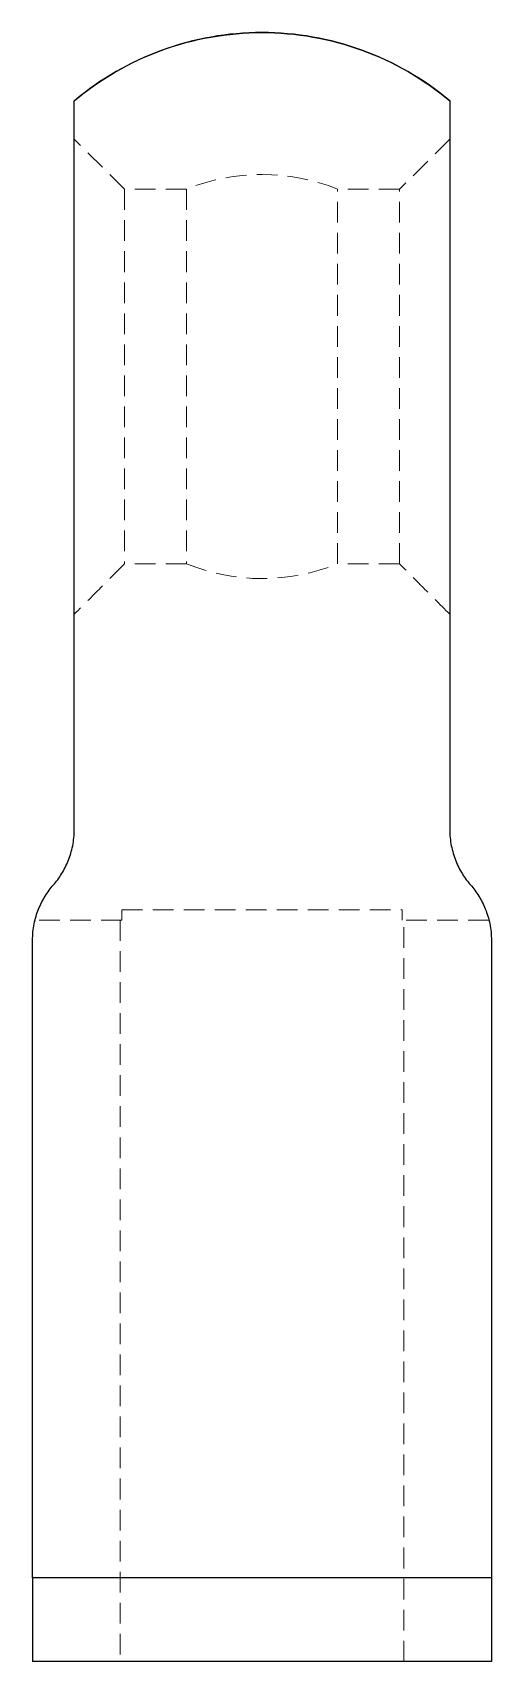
# Model space of a CAD drawing. Header units: millimetres. Extents: x 62 to 237, y 7 to 172.
# Drawn here: x 208.9 to 237.1, y 7 to 107 of the extents above.
import ezdxf

# ---------------------------------------------------------------- set-up
doc = ezdxf.new("R2010")
doc.units = ezdxf.units.MM
doc.linetypes.add('HIDDEN', pattern=[1.905, 1.27, -0.635])

msp = doc.modelspace()

# ---------------------------------------------------------------- linework, layer by layer
at = {"color": 7, "linetype": 'Continuous', "lineweight": 25}
for p, q in [((211.46, 84.36), (211.46, 102.81)), ((211.46, 102.81), (211.46, 102.81)), ((234.54, 102.81), (234.54, 84.36)), ((234.54, 102.81), (234.54, 102.81)), ((211.46, 58.06), (211.46, 84.36)), ((234.54, 84.36), (234.54, 58.06)), ((208.9, 12.13), (208.9, 51.28)), ((237.1, 51.28), (237.1, 12.13)), ((237.1, 12.13), (208.9, 12.13)), ((208.9, 12.13), (208.9, 7)), ((237.1, 12.13), (237.1, 7)), ((237.1, 7), (208.9, 7))]:
    msp.add_line(p, q, dxfattribs=at)
at = {"color": 7, "linetype": 'HIDDEN', "lineweight": 18}
for p, q in [((214.54, 97.38), (211.46, 100.46)), ((234.54, 100.46), (231.46, 97.38)), ((214.54, 97.38), (214.54, 74.38)), ((218.36, 97.38), (214.54, 97.38)), ((218.36, 97.38), (218.36, 74.38)), ((227.64, 74.38), (227.64, 97.38)), ((231.46, 97.38), (227.64, 97.38)), ((231.46, 74.38), (231.46, 97.38)), ((218.36, 74.38), (214.54, 74.38)), ((231.46, 74.38), (227.64, 74.38)), ((214.38, 53.15), (231.62, 53.15)), ((214.38, 53.15), (214.38, 52.51)), ((231.62, 52.51), (231.62, 53.15)), ((214.38, 52.51), (209.05, 52.51)), ((214.28, 52.51), (214.28, 7)), ((236.95, 52.51), (231.62, 52.51)), ((231.72, 7), (231.72, 52.51))]:
    msp.add_line(p, q, dxfattribs=at)
at = {"color": 7, "linetype": 'Continuous', "lineweight": 25}
for centre, radius, start, end in [((223, 89.03), 17.97, 89.9908, 129.9238), ((223, 89.02), 17.98, 50.077, 90.0084)]:
    msp.add_arc(centre, radius, start, end, dxfattribs=at)
at = {"color": 7, "linetype": 'HIDDEN', "lineweight": 18}
for radius, start, end in [(12.44, 68.0999, 111.9001), (12.37, 247.9764, 292.0236)]:
    msp.add_arc((223, 85.85), radius, start, end, dxfattribs=at)
at = {"color": 7, "linetype": 'Continuous', "lineweight": 25}
for points, knots in [([(211.46, 102.81), (213.05, 104.14), (214.86, 105.19), (218.79, 106.63), (220.89, 107), (223, 107)], [0, 0, 0, 0, 0.2424133, 0.2424133, 0.4897429, 0.4897429, 0.4897429, 0.4897429]), ([(223, 107), (225.09, 107), (227.17, 106.63), (231.11, 105.21), (232.93, 104.15), (234.54, 102.81)], [0, 0, 0, 0, 0.2449051, 0.2449051, 0.4897562, 0.4897562, 0.4897562, 0.4897562]), ([(210.18, 54.67), (210.36, 54.87), (210.53, 55.1), (210.76, 55.47), (210.83, 55.6), (210.97, 55.87), (211.04, 56.01), (211.21, 56.44), (211.3, 56.75), (211.43, 57.39), (211.46, 57.72), (211.46, 58.06)], [0, 0, 0, 0, 0.25, 0.25, 0.375, 0.375, 0.5, 0.5, 0.75, 0.75, 1, 1, 1, 1]), ([(234.54, 58.06), (234.54, 57.72), (234.57, 57.4), (234.7, 56.76), (234.79, 56.45), (235.02, 55.87), (235.16, 55.6), (235.47, 55.1), (235.64, 54.87), (235.82, 54.67)], [0, 0, 0, 0, 0.25, 0.25, 0.5, 0.5, 0.75, 0.75, 1, 1, 1, 1]), ([(208.9, 51.28), (208.9, 51.62), (208.93, 51.96), (209.03, 52.44), (209.07, 52.6), (209.16, 52.9), (209.21, 53.05), (209.38, 53.47), (209.52, 53.74), (209.83, 54.23), (209.99, 54.46), (210.18, 54.67)], [0, 0, 0, 0, 0.25, 0.25, 0.375, 0.375, 0.5, 0.5, 0.75, 0.75, 1, 1, 1, 1]), ([(235.82, 54.67), (236.01, 54.46), (236.17, 54.23), (236.48, 53.75), (236.61, 53.48), (236.84, 52.91), (236.94, 52.61), (237.03, 52.13), (237.06, 51.96), (237.09, 51.62), (237.1, 51.45), (237.1, 51.28)], [0, 0, 0, 0, 0.25, 0.25, 0.5, 0.5, 0.75, 0.75, 0.875, 0.875, 1, 1, 1, 1])]:
    msp.add_open_spline(points, degree=3, knots=knots, dxfattribs=at)
at = {"color": 7, "linetype": 'HIDDEN', "lineweight": 18}
for points in [[(214.54, 74.38), (214.13, 73.97), (213.68, 73.52), (212.67, 72.5), (212.1, 71.93), (211.46, 71.29)], [(234.54, 71.29), (233.9, 71.93), (233.33, 72.5), (232.32, 73.52), (231.87, 73.97), (231.46, 74.38)]]:
    msp.add_open_spline(points, degree=3, knots=[0, 0, 0, 0, 0.5, 0.5, 1, 1, 1, 1], dxfattribs=at)

doc.saveas('drawing.dxf')
